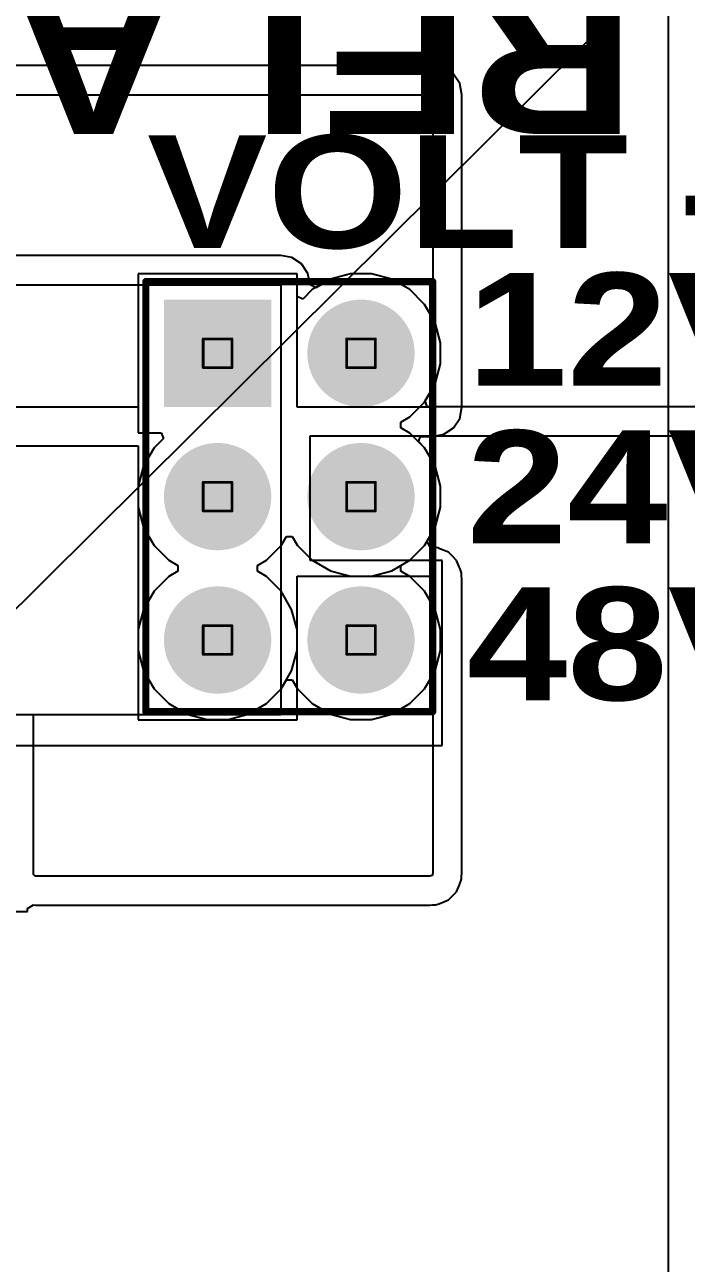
# Model space of a CAD drawing. Header units: inches. Extents: x -5 to 5328, y -4 to 5281.
# Drawn here: x 94.72 to 106.44, y 70.83 to 92.77 of the extents above; entities that cross this region are included whole.
import ezdxf

# ---------------------------------------------------------------- set-up
doc = ezdxf.new("R2010")
doc.units = ezdxf.units.IN
for name, color, linetype in [('Bottom Layer', 5, 'Continuous'), ('Bottom Solder', 6, 'Continuous'), ('Drill Drawing', 1, 'Continuous'), ('Layer 1', 16, 'Continuous'), ('Layer 2', 76, 'Continuous'), ('Multi-Layer', 9, 'Continuous'), ('Pad Holes', 156, 'Continuous'), ('Top Layer', 1, 'Continuous'), ('Top Overlay', 2, 'Continuous'), ('Top Solder', 216, 'Continuous')]:
    doc.layers.add(name, color=color, linetype=linetype)
doc.styles.add('Arial Black_Bold', font='', dxfattribs={"height": 0.2})
doc.styles.get('Arial Black_Bold').set_extended_font_data('Arial Black', bold=True)

# ---------------------------------------------------------------- blocks, each defined once
blk = doc.blocks.new('10_VQFN_HR__3_3__11')
at = {"layer": 'Top Solder'}
blk.add_line((1.326, 1.775), (5255.107, 5220.903), dxfattribs=at)
blk = doc.blocks.new('X6521WV_2_03H_C60D30_130')
at = {"layer": 'Bottom Layer'}
h = blk.add_hatch(color=5, dxfattribs=at)
edge = h.paths.add_edge_path()
edge.add_arc((-2.54, 1.27), 0.9, 0, 360)
h = blk.add_hatch(color=5, dxfattribs=at)
edge = h.paths.add_edge_path()
edge.add_arc((0, 1.27), 0.9, 0, 360)
h = blk.add_hatch(color=5, dxfattribs=at)
edge = h.paths.add_edge_path()
edge.add_arc((2.54, 1.27), 0.9, 0, 360)
blk.add_hatch(color=5, dxfattribs=at).paths.add_polyline_path([(-3.44, -0.37), (-1.64, -0.37), (-1.64, -2.17), (-3.44, -2.17)])
h = blk.add_hatch(color=5, dxfattribs=at)
edge = h.paths.add_edge_path()
edge.add_arc((0, -1.27), 0.9, 0, 360)
h = blk.add_hatch(color=5, dxfattribs=at)
edge = h.paths.add_edge_path()
edge.add_arc((2.54, -1.27), 0.9, 0, 360)
at = {"layer": 'Bottom Solder'}
h = blk.add_hatch(color=6, dxfattribs=at)
edge = h.paths.add_edge_path()
edge.add_arc((-2.54, 1.27), 0.951, 0, 360)
h = blk.add_hatch(color=6, dxfattribs=at)
edge = h.paths.add_edge_path()
edge.add_arc((0, 1.27), 0.951, 0, 360)
h = blk.add_hatch(color=6, dxfattribs=at)
edge = h.paths.add_edge_path()
edge.add_arc((2.54, 1.27), 0.951, 0, 360)
blk.add_hatch(color=6, dxfattribs=at).paths.add_polyline_path([(-3.491, -0.319), (-1.589, -0.319), (-1.589, -2.221), (-3.491, -2.221)])
h = blk.add_hatch(color=6, dxfattribs=at)
edge = h.paths.add_edge_path()
edge.add_arc((0, -1.27), 0.951, 0, 360)
h = blk.add_hatch(color=6, dxfattribs=at)
edge = h.paths.add_edge_path()
edge.add_arc((2.54, -1.27), 0.951, 0, 360)
at = {"layer": 'Layer 1'}
h = blk.add_hatch(color=16, dxfattribs=at)
edge = h.paths.add_edge_path()
edge.add_arc((-2.54, 1.27), 0.9, 0, 360)
h = blk.add_hatch(color=16, dxfattribs=at)
edge = h.paths.add_edge_path()
edge.add_arc((0, 1.27), 0.9, 0, 360)
h = blk.add_hatch(color=16, dxfattribs=at)
edge = h.paths.add_edge_path()
edge.add_arc((2.54, 1.27), 0.9, 0, 360)
blk.add_hatch(color=16, dxfattribs=at).paths.add_polyline_path([(-3.44, -0.37), (-1.64, -0.37), (-1.64, -2.17), (-3.44, -2.17)])
h = blk.add_hatch(color=16, dxfattribs=at)
edge = h.paths.add_edge_path()
edge.add_arc((0, -1.27), 0.9, 0, 360)
h = blk.add_hatch(color=16, dxfattribs=at)
edge = h.paths.add_edge_path()
edge.add_arc((2.54, -1.27), 0.9, 0, 360)
at = {"layer": 'Layer 2'}
h = blk.add_hatch(color=76, dxfattribs=at)
edge = h.paths.add_edge_path()
edge.add_arc((-2.54, 1.27), 0.9, 0, 360)
h = blk.add_hatch(color=76, dxfattribs=at)
edge = h.paths.add_edge_path()
edge.add_arc((0, 1.27), 0.9, 0, 360)
h = blk.add_hatch(color=76, dxfattribs=at)
edge = h.paths.add_edge_path()
edge.add_arc((2.54, 1.27), 0.9, 0, 360)
blk.add_hatch(color=76, dxfattribs=at).paths.add_polyline_path([(-3.44, -0.37), (-1.64, -0.37), (-1.64, -2.17), (-3.44, -2.17)])
h = blk.add_hatch(color=76, dxfattribs=at)
edge = h.paths.add_edge_path()
edge.add_arc((0, -1.27), 0.9, 0, 360)
h = blk.add_hatch(color=76, dxfattribs=at)
edge = h.paths.add_edge_path()
edge.add_arc((2.54, -1.27), 0.9, 0, 360)
at = {"layer": 'Multi-Layer'}
h = blk.add_hatch(color=9, dxfattribs=at)
edge = h.paths.add_edge_path()
edge.add_arc((-2.54, 1.27), 0.9, 0, 360)
h = blk.add_hatch(color=9, dxfattribs=at)
edge = h.paths.add_edge_path()
edge.add_arc((0, 1.27), 0.9, 0, 360)
h = blk.add_hatch(color=9, dxfattribs=at)
edge = h.paths.add_edge_path()
edge.add_arc((2.54, 1.27), 0.9, 0, 360)
blk.add_hatch(color=9, dxfattribs=at).paths.add_polyline_path([(-3.44, -0.37), (-1.64, -0.37), (-1.64, -2.17), (-3.44, -2.17)])
h = blk.add_hatch(color=9, dxfattribs=at)
edge = h.paths.add_edge_path()
edge.add_arc((0, -1.27), 0.9, 0, 360)
h = blk.add_hatch(color=9, dxfattribs=at)
edge = h.paths.add_edge_path()
edge.add_arc((2.54, -1.27), 0.9, 0, 360)
at = {"layer": 'Pad Holes'}
h = blk.add_hatch(color=7, dxfattribs=at)
edge = h.paths.add_edge_path()
edge.add_arc((-2.54, 1.27), 0.525, 0, 360)
h = blk.add_hatch(color=7, dxfattribs=at)
edge = h.paths.add_edge_path()
edge.add_arc((0, 1.27), 0.525, 0, 360)
h = blk.add_hatch(color=7, dxfattribs=at)
edge = h.paths.add_edge_path()
edge.add_arc((2.54, 1.27), 0.525, 0, 360)
h = blk.add_hatch(color=7, dxfattribs=at)
edge = h.paths.add_edge_path()
edge.add_arc((-2.54, -1.27), 0.525, 0, 360)
h = blk.add_hatch(color=7, dxfattribs=at)
edge = h.paths.add_edge_path()
edge.add_arc((0, -1.27), 0.525, 0, 360)
h = blk.add_hatch(color=7, dxfattribs=at)
edge = h.paths.add_edge_path()
edge.add_arc((2.54, -1.27), 0.525, 0, 360)
at = {"layer": 'Top Layer'}
h = blk.add_hatch(color=1, dxfattribs=at)
edge = h.paths.add_edge_path()
edge.add_arc((-2.54, 1.27), 0.9, 0, 360)
h = blk.add_hatch(color=1, dxfattribs=at)
edge = h.paths.add_edge_path()
edge.add_arc((0, 1.27), 0.9, 0, 360)
h = blk.add_hatch(color=1, dxfattribs=at)
edge = h.paths.add_edge_path()
edge.add_arc((2.54, 1.27), 0.9, 0, 360)
blk.add_hatch(color=1, dxfattribs=at).paths.add_polyline_path([(-3.44, -0.37), (-1.64, -0.37), (-1.64, -2.17), (-3.44, -2.17)])
h = blk.add_hatch(color=1, dxfattribs=at)
edge = h.paths.add_edge_path()
edge.add_arc((0, -1.27), 0.9, 0, 360)
h = blk.add_hatch(color=1, dxfattribs=at)
edge = h.paths.add_edge_path()
edge.add_arc((2.54, -1.27), 0.9, 0, 360)
at = {"layer": 'Top Solder'}
h = blk.add_hatch(color=216, dxfattribs=at)
edge = h.paths.add_edge_path()
edge.add_arc((-2.54, 1.27), 0.951, 0, 360)
h = blk.add_hatch(color=216, dxfattribs=at)
edge = h.paths.add_edge_path()
edge.add_arc((0, 1.27), 0.951, 0, 360)
h = blk.add_hatch(color=216, dxfattribs=at)
edge = h.paths.add_edge_path()
edge.add_arc((2.54, 1.27), 0.951, 0, 360)
blk.add_hatch(color=216, dxfattribs=at).paths.add_polyline_path([(-3.491, -0.319), (-1.589, -0.319), (-1.589, -2.221), (-3.491, -2.221)])
h = blk.add_hatch(color=216, dxfattribs=at)
edge = h.paths.add_edge_path()
edge.add_arc((0, -1.27), 0.951, 0, 360)
h = blk.add_hatch(color=216, dxfattribs=at)
edge = h.paths.add_edge_path()
edge.add_arc((2.54, -1.27), 0.951, 0, 360)
at = {"layer": 'Top Overlay'}
for points in [[(-3.81, -2.54, 0.127, 0.127, 0), (-3.81, 2.54, 0.127, 0.127, 0)], [(3.81, 2.54, 0.127, 0.127, 0), (-3.81, 2.54, 0.127, 0.127, 0)], [(3.81, -2.54, 0.127, 0.127, 0), (3.81, 2.54, 0.127, 0.127, 0)], [(3.81, -2.54, 0.127, 0.127, 0), (-3.81, -2.54, 0.127, 0.127, 0)], [(3.81, -2.54, 0.127, 0.127, 0), (-1.058, -2.54, 0.127, 0.127, 0)]]:
    blk.add_lwpolyline(points, format="xyseb", dxfattribs=at)
for points in [[(-3.842, 2.54, 0.0635, 0.0635, 1), (-3.778, 2.54, 0.0635, 0.0635, 1)], [(-3.842, 2.54, 0.0635, 0.0635, 1), (-3.778, 2.54, 0.0635, 0.0635, 1)], [(3.778, 2.54, 0.0635, 0.0635, 1), (3.842, 2.54, 0.0635, 0.0635, 1)], [(3.778, 2.54, 0.0635, 0.0635, 1), (3.842, 2.54, 0.0635, 0.0635, 1)], [(-3.842, -2.54, 0.0635, 0.0635, 1), (-3.778, -2.54, 0.0635, 0.0635, 1)], [(-3.842, -2.54, 0.0635, 0.0635, 1), (-3.778, -2.54, 0.0635, 0.0635, 1)], [(-1.09, -2.54, 0.0635, 0.0635, 1), (-1.027, -2.54, 0.0635, 0.0635, 1)], [(3.778, -2.54, 0.0635, 0.0635, 1), (3.842, -2.54, 0.0635, 0.0635, 1)], [(3.778, -2.54, 0.0635, 0.0635, 1), (3.842, -2.54, 0.0635, 0.0635, 1)], [(3.778, -2.54, 0.0635, 0.0635, 1), (3.842, -2.54, 0.0635, 0.0635, 1)]]:
    blk.add_lwpolyline(points, format="xyseb", close=True, dxfattribs=at)

msp = doc.modelspace()

# ---------------------------------------------------------------- linework, layer by layer
at = {"layer": 'Bottom Layer'}
for p, q in [((99.256, 88.684), (91.606, 88.684)), ((99.454, 88.645), (99.256, 88.684)), ((99.622, 88.533), (99.454, 88.645)), ((99.734, 88.365), (99.622, 88.533)), ((99.774, 88.166), (99.734, 88.365)), ((100.134, 88.263), (99.875, 88.113)), ((100.492, 88.359), (100.134, 88.263)), ((100.863, 88.359), (100.492, 88.359)), ((101.221, 88.263), (100.863, 88.359)), ((101.542, 88.078), (101.221, 88.263)), ((91.088, 88.166), (99.256, 88.166)), ((99.256, 88.166), (99.256, 85.487)), ((99.875, 88.113), (99.774, 88.166)), ((101.804, 87.815), (101.542, 88.078)), ((101.989, 87.494), (101.804, 87.815)), ((102.085, 87.136), (101.989, 87.494)), ((102.085, 86.766), (102.085, 87.136)), ((101.989, 86.407), (102.085, 86.766)), ((101.816, 86.107), (101.989, 86.407)), ((101.852, 86.005), (101.816, 86.107)), ((110.294, 86.005), (101.852, 86.005)), ((99.256, 85.487), (99.256, 83.279)), ((99.774, 83.279), (99.774, 85.487)), ((99.774, 85.487), (110.294, 85.487)), ((99.256, 83.279), (99.256, 80.546)), ((102.115, 83.279), (99.774, 83.279)), ((102.115, 80.001), (102.115, 83.279)), ((99.256, 80.546), (94.203, 80.546)), ((84.412, 80.001), (102.115, 80.001))]:
    msp.add_line(p, q, dxfattribs=at)
at = {"layer": 'Drill Drawing'}
for points in [[(97.883, 87.205, 0.0508, 0.0508, 0), (98.391, 87.205, 0.0508, 0.0508, 0)], [(97.883, 86.697, 0.0508, 0.0508, 0), (97.883, 87.205, 0.0508, 0.0508, 0)], [(98.391, 86.697, 0.0508, 0.0508, 0), (98.391, 87.205, 0.0508, 0.0508, 0)], [(100.423, 87.205, 0.0508, 0.0508, 0), (100.931, 87.205, 0.0508, 0.0508, 0)], [(100.423, 86.697, 0.0508, 0.0508, 0), (100.423, 87.205, 0.0508, 0.0508, 0)], [(100.931, 86.697, 0.0508, 0.0508, 0), (100.931, 87.205, 0.0508, 0.0508, 0)], [(97.883, 86.697, 0.0508, 0.0508, 0), (98.391, 86.697, 0.0508, 0.0508, 0)], [(100.423, 86.697, 0.0508, 0.0508, 0), (100.931, 86.697, 0.0508, 0.0508, 0)], [(97.883, 84.665, 0.0508, 0.0508, 0), (98.391, 84.665, 0.0508, 0.0508, 0)], [(97.883, 84.157, 0.0508, 0.0508, 0), (97.883, 84.665, 0.0508, 0.0508, 0)], [(98.391, 84.157, 0.0508, 0.0508, 0), (98.391, 84.665, 0.0508, 0.0508, 0)], [(100.423, 84.665, 0.0508, 0.0508, 0), (100.931, 84.665, 0.0508, 0.0508, 0)], [(100.423, 84.157, 0.0508, 0.0508, 0), (100.423, 84.665, 0.0508, 0.0508, 0)], [(100.931, 84.157, 0.0508, 0.0508, 0), (100.931, 84.665, 0.0508, 0.0508, 0)], [(97.883, 84.157, 0.0508, 0.0508, 0), (98.391, 84.157, 0.0508, 0.0508, 0)], [(100.423, 84.157, 0.0508, 0.0508, 0), (100.931, 84.157, 0.0508, 0.0508, 0)], [(97.883, 82.125, 0.0508, 0.0508, 0), (98.391, 82.125, 0.0508, 0.0508, 0)], [(97.883, 81.617, 0.0508, 0.0508, 0), (97.883, 82.125, 0.0508, 0.0508, 0)], [(98.391, 81.617, 0.0508, 0.0508, 0), (98.391, 82.125, 0.0508, 0.0508, 0)], [(100.423, 82.125, 0.0508, 0.0508, 0), (100.931, 82.125, 0.0508, 0.0508, 0)], [(100.423, 81.617, 0.0508, 0.0508, 0), (100.423, 82.125, 0.0508, 0.0508, 0)], [(100.931, 81.617, 0.0508, 0.0508, 0), (100.931, 82.125, 0.0508, 0.0508, 0)], [(97.883, 81.617, 0.0508, 0.0508, 0), (98.391, 81.617, 0.0508, 0.0508, 0)], [(100.423, 81.617, 0.0508, 0.0508, 0), (100.931, 81.617, 0.0508, 0.0508, 0)]]:
    msp.add_lwpolyline(points, format="xyseb", dxfattribs=at)
for points in [[(97.871, 87.205, 0.0254, 0.0254, 1), (97.896, 87.205, 0.0254, 0.0254, 1)], [(97.871, 87.205, 0.0254, 0.0254, 1), (97.896, 87.205, 0.0254, 0.0254, 1)], [(98.379, 87.205, 0.0254, 0.0254, 1), (98.404, 87.205, 0.0254, 0.0254, 1)], [(98.379, 87.205, 0.0254, 0.0254, 1), (98.404, 87.205, 0.0254, 0.0254, 1)], [(100.411, 87.205, 0.0254, 0.0254, 1), (100.436, 87.205, 0.0254, 0.0254, 1)], [(100.411, 87.205, 0.0254, 0.0254, 1), (100.436, 87.205, 0.0254, 0.0254, 1)], [(100.919, 87.205, 0.0254, 0.0254, 1), (100.944, 87.205, 0.0254, 0.0254, 1)], [(100.919, 87.205, 0.0254, 0.0254, 1), (100.944, 87.205, 0.0254, 0.0254, 1)], [(97.871, 86.697, 0.0254, 0.0254, 1), (97.896, 86.697, 0.0254, 0.0254, 1)], [(97.871, 86.697, 0.0254, 0.0254, 1), (97.896, 86.697, 0.0254, 0.0254, 1)], [(98.379, 86.697, 0.0254, 0.0254, 1), (98.404, 86.697, 0.0254, 0.0254, 1)], [(98.379, 86.697, 0.0254, 0.0254, 1), (98.404, 86.697, 0.0254, 0.0254, 1)], [(100.411, 86.697, 0.0254, 0.0254, 1), (100.436, 86.697, 0.0254, 0.0254, 1)], [(100.411, 86.697, 0.0254, 0.0254, 1), (100.436, 86.697, 0.0254, 0.0254, 1)], [(100.919, 86.697, 0.0254, 0.0254, 1), (100.944, 86.697, 0.0254, 0.0254, 1)], [(100.919, 86.697, 0.0254, 0.0254, 1), (100.944, 86.697, 0.0254, 0.0254, 1)], [(97.871, 84.665, 0.0254, 0.0254, 1), (97.896, 84.665, 0.0254, 0.0254, 1)], [(97.871, 84.665, 0.0254, 0.0254, 1), (97.896, 84.665, 0.0254, 0.0254, 1)], [(98.379, 84.665, 0.0254, 0.0254, 1), (98.404, 84.665, 0.0254, 0.0254, 1)], [(98.379, 84.665, 0.0254, 0.0254, 1), (98.404, 84.665, 0.0254, 0.0254, 1)], [(100.411, 84.665, 0.0254, 0.0254, 1), (100.436, 84.665, 0.0254, 0.0254, 1)], [(100.411, 84.665, 0.0254, 0.0254, 1), (100.436, 84.665, 0.0254, 0.0254, 1)], [(100.919, 84.665, 0.0254, 0.0254, 1), (100.944, 84.665, 0.0254, 0.0254, 1)], [(100.919, 84.665, 0.0254, 0.0254, 1), (100.944, 84.665, 0.0254, 0.0254, 1)], [(97.871, 84.157, 0.0254, 0.0254, 1), (97.896, 84.157, 0.0254, 0.0254, 1)], [(97.871, 84.157, 0.0254, 0.0254, 1), (97.896, 84.157, 0.0254, 0.0254, 1)], [(98.379, 84.157, 0.0254, 0.0254, 1), (98.404, 84.157, 0.0254, 0.0254, 1)], [(98.379, 84.157, 0.0254, 0.0254, 1), (98.404, 84.157, 0.0254, 0.0254, 1)], [(100.411, 84.157, 0.0254, 0.0254, 1), (100.436, 84.157, 0.0254, 0.0254, 1)], [(100.411, 84.157, 0.0254, 0.0254, 1), (100.436, 84.157, 0.0254, 0.0254, 1)], [(100.919, 84.157, 0.0254, 0.0254, 1), (100.944, 84.157, 0.0254, 0.0254, 1)], [(100.919, 84.157, 0.0254, 0.0254, 1), (100.944, 84.157, 0.0254, 0.0254, 1)], [(97.871, 82.125, 0.0254, 0.0254, 1), (97.896, 82.125, 0.0254, 0.0254, 1)], [(97.871, 82.125, 0.0254, 0.0254, 1), (97.896, 82.125, 0.0254, 0.0254, 1)], [(98.379, 82.125, 0.0254, 0.0254, 1), (98.404, 82.125, 0.0254, 0.0254, 1)], [(98.379, 82.125, 0.0254, 0.0254, 1), (98.404, 82.125, 0.0254, 0.0254, 1)], [(100.411, 82.125, 0.0254, 0.0254, 1), (100.436, 82.125, 0.0254, 0.0254, 1)], [(100.411, 82.125, 0.0254, 0.0254, 1), (100.436, 82.125, 0.0254, 0.0254, 1)], [(100.919, 82.125, 0.0254, 0.0254, 1), (100.944, 82.125, 0.0254, 0.0254, 1)], [(100.919, 82.125, 0.0254, 0.0254, 1), (100.944, 82.125, 0.0254, 0.0254, 1)], [(97.871, 81.617, 0.0254, 0.0254, 1), (97.896, 81.617, 0.0254, 0.0254, 1)], [(97.871, 81.617, 0.0254, 0.0254, 1), (97.896, 81.617, 0.0254, 0.0254, 1)], [(98.379, 81.617, 0.0254, 0.0254, 1), (98.404, 81.617, 0.0254, 0.0254, 1)], [(98.379, 81.617, 0.0254, 0.0254, 1), (98.404, 81.617, 0.0254, 0.0254, 1)], [(100.411, 81.617, 0.0254, 0.0254, 1), (100.436, 81.617, 0.0254, 0.0254, 1)], [(100.411, 81.617, 0.0254, 0.0254, 1), (100.436, 81.617, 0.0254, 0.0254, 1)], [(100.919, 81.617, 0.0254, 0.0254, 1), (100.944, 81.617, 0.0254, 0.0254, 1)], [(100.919, 81.617, 0.0254, 0.0254, 1), (100.944, 81.617, 0.0254, 0.0254, 1)]]:
    msp.add_lwpolyline(points, format="xyseb", close=True, dxfattribs=at)
at = {"layer": 'Layer 1'}
for p, q in [((99.545, 88.359), (96.729, 88.359)), ((96.729, 88.359), (96.729, 85.543)), ((99.545, 87.954), (99.545, 88.359)), ((100.134, 88.263), (99.813, 88.078)), ((100.492, 88.359), (100.134, 88.263)), ((100.863, 88.359), (100.492, 88.359)), ((101.221, 88.263), (100.863, 88.359)), ((101.542, 88.078), (101.221, 88.263)), ((99.813, 88.078), (99.647, 87.912)), ((101.804, 87.815), (101.542, 88.078)), ((99.647, 87.912), (99.545, 87.954)), ((101.989, 87.494), (101.804, 87.815)), ((102.085, 87.136), (101.989, 87.494)), ((102.085, 86.766), (102.085, 87.136)), ((101.989, 86.407), (102.085, 86.766)), ((101.804, 86.086), (101.989, 86.407)), ((101.542, 85.824), (101.804, 86.086)), ((101.382, 85.732), (101.542, 85.824)), ((101.382, 85.63), (101.382, 85.732)), ((101.542, 85.538), (101.382, 85.63)), ((96.729, 85.543), (97.135, 85.543)), ((97.177, 85.441), (97.011, 85.275)), ((97.135, 85.543), (97.177, 85.441)), ((101.804, 85.275), (101.542, 85.538)), ((97.011, 85.275), (96.825, 84.954)), ((101.989, 84.954), (101.804, 85.275)), ((96.825, 84.954), (96.729, 84.596)), ((102.085, 84.596), (101.989, 84.954)), ((96.729, 84.596), (96.729, 84.226)), ((102.085, 84.226), (102.085, 84.596)), ((96.729, 84.226), (96.825, 83.867)), ((101.989, 83.867), (102.085, 84.226)), ((96.825, 83.867), (97.011, 83.546)), ((101.804, 83.546), (101.989, 83.867)), ((97.011, 83.546), (97.273, 83.284)), ((101.542, 83.284), (101.804, 83.546)), ((97.273, 83.284), (97.433, 83.192)), ((97.433, 83.192), (97.433, 83.09)), ((101.382, 83.192), (101.542, 83.284)), ((101.382, 83.09), (101.382, 83.192)), ((97.273, 82.998), (97.011, 82.735)), ((97.433, 83.09), (97.273, 82.998)), ((101.542, 82.998), (101.382, 83.09)), ((101.804, 82.735), (101.542, 82.998)), ((97.011, 82.735), (96.825, 82.414)), ((101.989, 82.414), (101.804, 82.735)), ((96.825, 82.414), (96.729, 82.056)), ((102.085, 82.056), (101.989, 82.414)), ((96.729, 82.056), (96.729, 81.686)), ((102.085, 81.686), (102.085, 82.056)), ((96.729, 81.686), (96.825, 81.327)), ((101.989, 81.327), (102.085, 81.686)), ((96.825, 81.327), (97.011, 81.006)), ((101.804, 81.006), (101.989, 81.327)), ((97.011, 81.006), (97.273, 80.744)), ((99.002, 80.744), (99.264, 81.006)), ((99.264, 81.006), (99.357, 81.167)), ((99.357, 81.167), (99.458, 81.167)), ((99.458, 81.167), (99.551, 81.006)), ((99.551, 81.006), (99.813, 80.744)), ((101.542, 80.744), (101.804, 81.006)), ((97.273, 80.744), (97.594, 80.559)), ((98.681, 80.559), (99.002, 80.744)), ((99.813, 80.744), (100.134, 80.559)), ((101.221, 80.559), (101.542, 80.744)), ((97.594, 80.559), (97.952, 80.463)), ((98.323, 80.463), (98.681, 80.559)), ((100.134, 80.559), (100.492, 80.463)), ((100.863, 80.463), (101.221, 80.559)), ((97.952, 80.463), (98.323, 80.463)), ((100.492, 80.463), (100.863, 80.463))]:
    msp.add_line(p, q, dxfattribs=at)
at = {"layer": 'Layer 2'}
for p, q in [((106.121, 105.131), (106.121, 37.329)), ((99.545, 88.359), (96.729, 88.359)), ((96.729, 88.359), (96.729, 85.543)), ((99.545, 87.954), (99.545, 88.359)), ((100.134, 88.263), (99.813, 88.078)), ((100.492, 88.359), (100.134, 88.263)), ((100.863, 88.359), (100.492, 88.359)), ((101.221, 88.263), (100.863, 88.359)), ((101.542, 88.078), (101.221, 88.263)), ((99.813, 88.078), (99.647, 87.912)), ((101.804, 87.815), (101.542, 88.078)), ((99.647, 87.912), (99.545, 87.954)), ((101.989, 87.494), (101.804, 87.815)), ((102.085, 87.136), (101.989, 87.494)), ((102.085, 86.766), (102.085, 87.136)), ((101.989, 86.407), (102.085, 86.766)), ((101.804, 86.086), (101.989, 86.407)), ((101.542, 85.824), (101.804, 86.086)), ((101.382, 85.732), (101.542, 85.824)), ((101.382, 85.63), (101.382, 85.732)), ((101.542, 85.538), (101.382, 85.63)), ((96.729, 85.543), (97.135, 85.543)), ((97.177, 85.441), (97.011, 85.275)), ((97.135, 85.543), (97.177, 85.441)), ((101.804, 85.275), (101.542, 85.538)), ((97.011, 85.275), (96.825, 84.954)), ((101.989, 84.954), (101.804, 85.275)), ((96.825, 84.954), (96.729, 84.596)), ((102.085, 84.596), (101.989, 84.954)), ((96.729, 84.596), (96.729, 84.226)), ((102.085, 84.226), (102.085, 84.596)), ((96.729, 84.226), (96.825, 83.867)), ((101.989, 83.867), (102.085, 84.226)), ((96.825, 83.867), (97.011, 83.546)), ((101.804, 83.546), (101.989, 83.867)), ((99.264, 83.546), (99.357, 83.707)), ((99.357, 83.707), (99.458, 83.707)), ((99.458, 83.707), (99.551, 83.546)), ((97.011, 83.546), (97.273, 83.284)), ((99.002, 83.284), (99.264, 83.546)), ((99.551, 83.546), (99.813, 83.284)), ((101.542, 83.284), (101.804, 83.546)), ((97.273, 83.284), (97.433, 83.192)), ((97.433, 83.192), (97.433, 83.09)), ((98.842, 83.192), (99.002, 83.284)), ((98.842, 83.09), (98.842, 83.192)), ((99.813, 83.284), (100.134, 83.099)), ((101.221, 83.099), (101.542, 83.284)), ((97.273, 82.998), (97.011, 82.735)), ((97.433, 83.09), (97.273, 82.998)), ((99.002, 82.998), (98.842, 83.09)), ((99.264, 82.735), (99.002, 82.998)), ((100.134, 83.099), (100.492, 83.003)), ((100.492, 83.003), (100.863, 83.003)), ((100.863, 83.003), (101.221, 83.099)), ((97.011, 82.735), (96.825, 82.414)), ((99.449, 82.414), (99.264, 82.735)), ((96.825, 82.414), (96.729, 82.056)), ((99.545, 82.056), (99.449, 82.414)), ((96.729, 82.056), (96.729, 81.686)), ((99.545, 81.686), (99.545, 82.056)), ((96.729, 81.686), (96.825, 81.327)), ((99.449, 81.327), (99.545, 81.686)), ((96.825, 81.327), (97.011, 81.006)), ((99.264, 81.006), (99.449, 81.327)), ((97.011, 81.006), (97.273, 80.744)), ((99.002, 80.744), (99.264, 81.006)), ((97.273, 80.744), (97.594, 80.559)), ((98.681, 80.559), (99.002, 80.744)), ((97.594, 80.559), (97.952, 80.463)), ((98.323, 80.463), (98.681, 80.559)), ((97.952, 80.463), (98.323, 80.463))]:
    msp.add_line(p, q, dxfattribs=at)
at = {"layer": 'Top Layer'}
for p, q in [((101.947, 92.05), (68.301, 92.05)), ((102.146, 92.011), (101.947, 92.05)), ((102.314, 91.898), (102.146, 92.011)), ((102.426, 91.73), (102.314, 91.898)), ((102.465, 91.532), (102.426, 91.73)), ((68.301, 91.532), (101.947, 91.532)), ((101.947, 91.532), (101.947, 85.996)), ((102.465, 85.996), (102.465, 91.532)), ((99.545, 88.359), (96.729, 88.359)), ((96.729, 88.359), (96.729, 85.996)), ((99.545, 85.996), (99.545, 88.359)), ((96.729, 85.996), (68.301, 85.996)), ((101.947, 85.996), (99.545, 85.996)), ((102.314, 85.63), (102.426, 85.798)), ((102.426, 85.798), (102.465, 85.996)), ((102.146, 85.518), (102.314, 85.63)), ((101.695, 85.385), (101.734, 85.479)), ((101.804, 85.275), (101.695, 85.385)), ((101.734, 85.479), (101.947, 85.479)), ((101.947, 85.479), (102.146, 85.518)), ((70.828, 85.309), (96.729, 85.309)), ((96.729, 85.309), (96.729, 82.056)), ((101.989, 84.954), (101.804, 85.275)), ((102.085, 84.596), (101.989, 84.954)), ((102.085, 84.226), (102.085, 84.596)), ((101.989, 83.867), (102.085, 84.226)), ((101.848, 83.622), (101.989, 83.867)), ((101.892, 83.531), (101.848, 83.622)), ((101.906, 83.519), (101.892, 83.531)), ((101.946, 83.511), (101.906, 83.519)), ((101.997, 83.511), (101.946, 83.511)), ((102.04, 83.502), (101.997, 83.511)), ((102.087, 83.483), (102.04, 83.502)), ((102.04, 83.502), (102.04, 83.502)), ((102.095, 83.481), (102.087, 83.483)), ((102.101, 83.477), (102.095, 83.481)), ((102.227, 83.425), (102.101, 83.477)), ((102.298, 83.354), (102.227, 83.425)), ((102.37, 83.282), (102.298, 83.354)), ((102.422, 83.156), (102.37, 83.282)), ((99.545, 80.458), (99.545, 83.003)), ((99.545, 83.003), (101.896, 83.003)), ((101.896, 83.003), (101.939, 82.994)), ((101.939, 82.994), (101.947, 82.952)), ((101.947, 82.952), (101.947, 77.74)), ((102.426, 83.15), (102.422, 83.156)), ((102.427, 83.143), (102.426, 83.15)), ((102.447, 83.095), (102.427, 83.143)), ((102.455, 83.053), (102.447, 83.095)), ((102.447, 83.095), (102.447, 83.095)), ((102.455, 83.002), (102.455, 83.053)), ((102.465, 82.952), (102.455, 83.002)), ((102.465, 77.74), (102.465, 82.952)), ((96.729, 82.056), (96.729, 81.686)), ((96.729, 81.686), (96.729, 80.458)), ((94.876, 80.546), (94.203, 80.546)), ((94.876, 77.714), (94.876, 80.546)), ((96.729, 80.458), (99.545, 80.458)), ((94.901, 77.692), (94.876, 77.714)), ((94.91, 77.689), (94.901, 77.692)), ((101.896, 77.689), (94.91, 77.689)), ((101.939, 77.698), (101.896, 77.689)), ((101.947, 77.74), (101.939, 77.698)), ((102.455, 77.69), (102.465, 77.74)), ((102.455, 77.639), (102.455, 77.69)), ((102.37, 77.41), (102.422, 77.536)), ((102.422, 77.536), (102.426, 77.542)), ((102.426, 77.542), (102.427, 77.549)), ((102.427, 77.549), (102.447, 77.597)), ((102.447, 77.597), (102.455, 77.639)), ((102.447, 77.597), (102.447, 77.597)), ((102.101, 77.215), (102.227, 77.267)), ((102.227, 77.267), (102.298, 77.338)), ((102.298, 77.338), (102.37, 77.41)), ((93.375, 77.06), (94.772, 77.06)), ((94.772, 77.116), (94.874, 77.179)), ((94.772, 77.06), (94.772, 77.116)), ((94.874, 77.179), (94.91, 77.171)), ((94.91, 77.171), (101.896, 77.171)), ((101.896, 77.171), (101.946, 77.181)), ((101.946, 77.181), (101.997, 77.181)), ((101.997, 77.181), (102.04, 77.19)), ((102.04, 77.19), (102.087, 77.209)), ((102.04, 77.19), (102.04, 77.19)), ((102.087, 77.209), (102.095, 77.211)), ((102.095, 77.211), (102.101, 77.215))]:
    msp.add_line(p, q, dxfattribs=at)

# ---------------------------------------------------------------- block references
msp.add_blockref('10_VQFN_HR__3_3__11', (72.428, 59.976))
at = {"rotation": 270}
msp.add_blockref('X6521WV_2_03H_C60D30_130', (99.407, 84.411), dxfattribs=at)

# ---------------------------------------------------------------- texts
at = {"layer": 'Top Overlay', "style": 'Arial Black_Bold'}
for s, height, rotation, p in [('RELAY - 3', 2.54, 180, (105.528, 93.374)), ('VOLT - SEL', 2, 360, (96.887, 88.815)), ('12V', 2, 360, (102.552, 86.376)), ('24V', 2, 360, (102.552, 83.584)), ('48V', 2, 360, (102.552, 80.805))]:
    msp.add_text(s, height=height, rotation=rotation, dxfattribs=at).set_placement(p)

doc.saveas('drawing.dxf')
